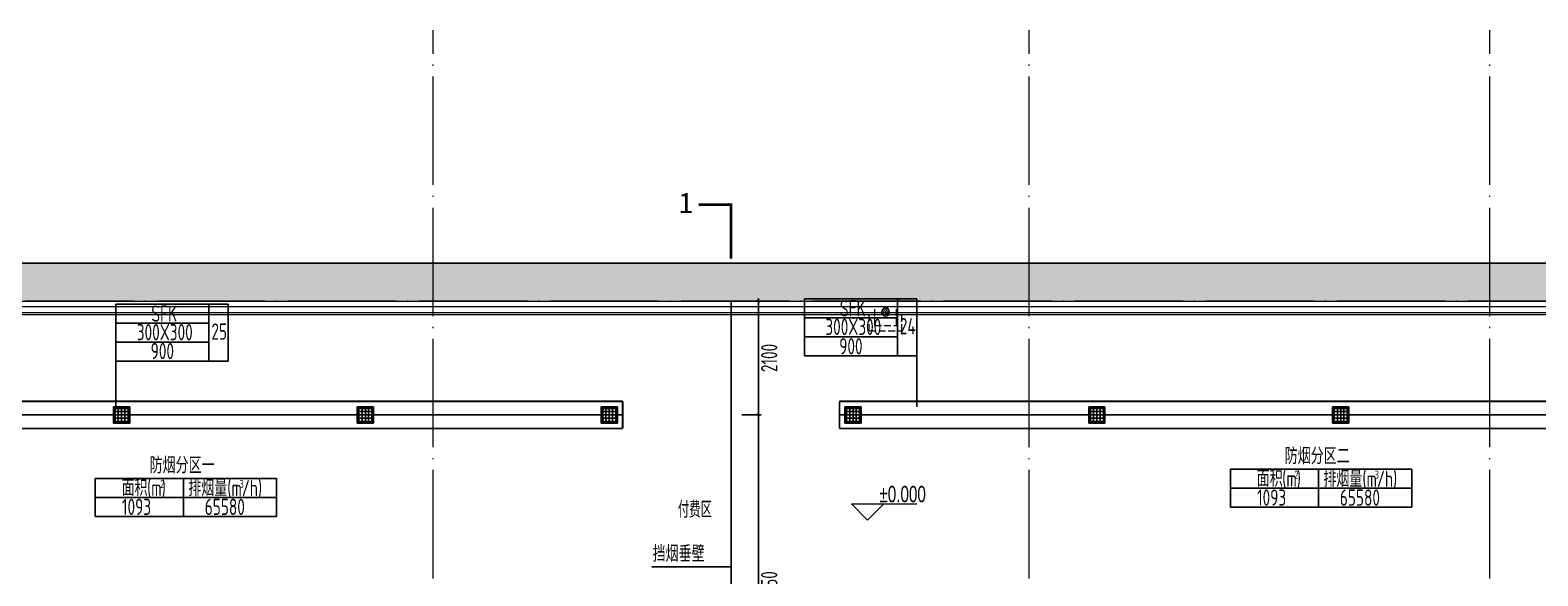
# Model space of a CAD drawing. Extents: x 4 to 13611208, y -605838 to 574722.
# Drawn here: x 13360960 to 13388786, y 199490 to 209560 of the extents above; entities that cross this region are included whole.
import ezdxf
from ezdxf.enums import TextEntityAlignment as Align

# ---------------------------------------------------------------- set-up
doc = ezdxf.new("R2010")
doc.units = 0
doc.header["$LTSCALE"] = 1000
doc.header["$MEASUREMENT"] = 0
for name, pattern in [('_虚线L', [0.375, 0.25, -0.125]), ('CENTER2', [28.575, 19.05, -3.175, 3.175, -3.175]), ('DASH', [0.35, 0.25, -0.1]), ('DOTE', [2.42, 2, -0.2, 0.02, -0.2])]:
    doc.linetypes.add(name, pattern=pattern)
for name, color, linetype in [('DIM_SYMB', 3, 'Continuous'), ('DUCT-D-P标注', 7, 'Continuous'), ('DUCT-D-S中心线', 5, 'CENTER2'), ('DUCT-D-S标注', 7, 'Continuous'), ('DUCT-D-S管', 130, 'Continuous'), ('DUCT-D-S风口', 7, 'Continuous'), ('PUB_TEXT', 8, 'Continuous')]:
    doc.layers.add(name, color=color, linetype=linetype)
doc.layers.add('pipe排水', color=8, linetype='Continuous', lineweight=5)
doc.layers.add('建筑底图', color=8, linetype='Continuous', lineweight=13)
doc.styles.add('C', font='HZTXT_E', dxfattribs={"width": 0.7, "bigfont": 'HZTXT'})
doc.styles.add('du', font='gbenor.shx', dxfattribs={"width": 0.8, "bigfont": 'hztxt.shx'})
doc.styles.add('RS9', font='gbenor.shx', dxfattribs={"width": 0.8, "height": 300, "bigfont": 'hztxt.shx'})
doc.styles.add('宋体', font='')
doc.styles.get('宋体').set_extended_font_data('SimSun')
doc.dimstyles.new('67', dxfattribs={"dimscale": 100, "dimtxt": 3, "dimasz": 0.5, "dimexe": 0.5, "dimexo": 2, "dimgap": 0.5, "dimtad": 2, "dimdec": 0, "dimrnd": 5, "dimzin": 0, "dimdsep": 46, "dimtxsty": 'du', "dimblk": 'ARCHTICK', "dimcen": 0, "dimdle": 0.5, "dimclrd": 256, "dimclre": 256, "dimclrt": 256, "dimazin": 0, "dimtfac": 1, "dimtdec": 0, "dimtix": 1, "dimtmove": 2, "dimatfit": 3, "dimfxl": 100, "dimtolj": 1, "dimtzin": 0, "dimlwd": -1, "dimlwe": -1, "dimarcsym": 0})

# ---------------------------------------------------------------- blocks, each defined once
blk = doc.blocks.new('地漏')
at = {"layer": 'pipe排水'}
h = blk.add_hatch(dxfattribs=at)
h.set_pattern_fill('ANSI31', color=8, scale=25, style=0)
h.set_pattern_definition([(45, (-444803.95, -349136.397), (-28.0633004, 28.0633004), [])])
h.paths.add_polyline_path([(100, 0, 1), (-100, 0, 1)])
blk.add_circle((0, 0), 100, dxfattribs=at)
blk = doc.blocks.new('_ArchTick')
at = {"color": 0, "linetype": 'ByBlock', "const_width": 0.4}
blk.add_lwpolyline([(-0.5, -0.5), (0.5, 0.5)], dxfattribs=at)
blk = doc.blocks.new('*D506')
at = {"layer": 'DUCT-D-S标注', "transparency": 16777216}
for p, q in [((13374097, 202460), (13374451, 202460)), ((13374401, 196060), (13374401, 202510)), ((13374097, 196110), (13374451, 196110))]:
    blk.add_line(p, q, dxfattribs=at)
at = {"layer": 'DUCT-D-S标注', "transparency": 16777216, "xscale": 50, "yscale": 50, "zscale": 50}
for p, rotation in [((13374401, 202460), 90), ((13374401, 196110), 270)]:
    blk.add_blockref('_ArchTick', p, dxfattribs=dict(at, rotation=rotation))
at = {"layer": 'DUCT-D-S标注', "transparency": 16777216, "insert": (13374601, 199285), "char_height": 300, "attachment_point": 5, "rotation": 90, "style": 'du'}
blk.add_mtext('\\A1;6350', dxfattribs=at)
blk = doc.blocks.new('*D507')
at = {"layer": 'DUCT-D-S标注', "transparency": 16777216}
for p, q in [((13374097, 204560), (13374451, 204560)), ((13374401, 202410), (13374401, 204610)), ((13374097, 202460), (13374451, 202460))]:
    blk.add_line(p, q, dxfattribs=at)
at = {"layer": 'DUCT-D-S标注', "transparency": 16777216, "xscale": 50, "yscale": 50, "zscale": 50}
for p, rotation in [((13374401, 204560), 90), ((13374401, 202460), 270)]:
    blk.add_blockref('_ArchTick', p, dxfattribs=dict(at, rotation=rotation))
at = {"layer": 'DUCT-D-S标注', "transparency": 16777216, "insert": (13374601, 203510), "char_height": 300, "attachment_point": 5, "rotation": 90, "style": 'du'}
blk.add_mtext('\\A1;2100', dxfattribs=at)
blk = doc.blocks.new('$风口$00000107')
for p, q in [((100, 100), (-100, 100)), ((-100, 100), (-88, 88)), ((-100, 100), (-100, -100)), ((88, 88), (-88, 88)), ((-88, 88), (-88, -88)), ((-88, 88), (-80, 80)), ((-80, 80), (80, 80)), ((-80, -80), (-80, 80)), ((80, 40), (-80, 40)), ((-40, 80), (-40, -80)), ((0, 80), (0, -80)), ((40, 80), (40, -80)), ((80, 80), (88, 88)), ((80, 80), (80, -80)), ((100, 100), (88, 88)), ((88, -88), (88, 88)), ((100, -100), (100, 100)), ((-100, -100), (-88, -88)), ((-100, -100), (100, -100)), ((-88, -88), (-80, -80)), ((88, -88), (-88, -88)), ((80, 0), (-80, 0)), ((80, -40), (-80, -40)), ((-80, -80), (80, -80)), ((80, -80), (88, -88)), ((100, -100), (88, -88))]:
    blk.add_line(p, q)

msp = doc.modelspace()

# ---------------------------------------------------------------- hatches: boundary and pattern name
at = {"layer": '建筑底图'}
h = msp.add_hatch(dxfattribs=at)
h.set_pattern_fill('钢筋混凝土', color=8, scale=100, style=0)
h.set_pattern_definition([(45, (793255.26, 8e-09), (-176.7766953, 176.7766953), []), (50, (793255.26, 8e-09), (717.260183, -62.752135), [75, -825]), (355, (793255.26, 8e-09), (-138.751334, 752.192134), [60, -660]), (100.4514, (793315, -5.2), (578.50938, 689.439542), [63.74019, -701.14211]), (46.1842, (793255.26, 200), (1067.24105, -165.519014), [112.5, -1237.5]), (96.6356, (793344.2, 186.2), (934.662706, 974.11787), [95.61029, -1051.713]), (351.1842, (793255.3, 200), (934.661945, 974.1186), [90, -990]), (21, (793355.26, 150), (596.907052, -402.61889), [75, -825]), (326, (793355.26, 150), (243.31533, 725.150045), [60, -660]), (71.4514, (793405, 116.45), (840.22263, 322.530497), [63.74019, -701.14211]), (37.5, (793255.26, 8e-09), (12.1598553, 332.893854), [0, -652, 0, -670, 0, -662.5]), (7.5, (793255.26, 8e-09), (263.069537, 394.411712), [0, -382, 0, -637, 0, -252.5]), (327.5, (793032.26, 8e-09), (533.822436, -22.554872), [0, -250, 0, -780, 0, -1035]), (317.5, (792932.26, 8e-09), (583.18617, 100.104982), [0, -325, 0, -518, 0, -735])])
h.paths.add_polyline_path([(13421897.4, 205459.5), (13421897.4, 204559.5), (13422497.4, 204559.5), (13422497.4, 204759.5), (13453297.4, 204759.5), (13453297.4, 205459.5)])
h.paths.add_polyline_path([(13333997.4, 206729.5), (13333397.4, 206729.5), (13333397.4, 204559.5), (13413397.4, 204559.5), (13413397.4, 205259.5), (13333997.4, 205259.5)])

# ---------------------------------------------------------------- linework, layer by layer
at = {"layer": 'DIM_SYMB', "const_width": 50}
msp.add_lwpolyline([(13373297.4, 206340.2), (13373897.4, 206340.2), (13373897.4, 205340.2)], dxfattribs=at)
at = {"layer": 'DUCT-D-P标注'}
for p, q in [((13362161.2, 201284.8), (13365509.8, 201284.8)), ((13362161.2, 201284.8), (13362161.2, 200584.8)), ((13363790.5, 201284.8), (13363790.5, 200584.8)), ((13365509.8, 201284.8), (13365509.8, 200584.8)), ((13383110.8, 201456), (13386459.4, 201456)), ((13383110.8, 201456), (13383110.8, 200756)), ((13384740.1, 201456), (13384740.1, 200756)), ((13386459.4, 201456), (13386459.4, 200756)), ((13362161.2, 200934.8), (13365509.8, 200934.8)), ((13383110.8, 201106), (13386459.4, 201106)), ((13383110.8, 200756), (13386459.4, 200756)), ((13362161.2, 200584.8), (13365509.8, 200584.8))]:
    msp.add_line(p, q, dxfattribs=at)
at = {"layer": 'DUCT-D-P标注', "color": 4, "linetype": '_虚线L', "const_width": 30}
msp.add_lwpolyline([(13373897.4, 204559.5), (13373897.4, 184859.5)], dxfattribs=at)
at = {"layer": 'DUCT-D-P标注'}
msp.add_lwpolyline([(13372431.6, 199658.5), (13373897.4, 199658.5)], dxfattribs=at)
at = {"layer": 'DUCT-D-S中心线'}
for p, q in [((13371897.4, 202459.5), (13355656, 202459.5)), ((13375897.4, 202459.5), (13391448.9, 202459.5))]:
    msp.add_line(p, q, dxfattribs=at)
at = {"layer": 'DUCT-D-S标注'}
for p, q in [((13377325.3, 204599.1, -1100), (13375250.3, 204599.1, -1100)), ((13375250.3, 204599.1, -1100), (13375250.3, 203549.1, -1100)), ((13376965.4, 204599.1, -1100), (13376965.4, 203549.1, -1100)), ((13377325.3, 204599.1, -1100), (13377325.3, 202609.5, -200)), ((13364617.5, 204500.1, -200), (13362542.4, 204500.1, -200)), ((13362542.4, 204500.1, -200), (13362542.4, 202609.5, -3000)), ((13364257.5, 204500.1, -200), (13364257.5, 203450.1, -200)), ((13364617.5, 204500.1, -200), (13364617.5, 203450.1, -200)), ((13376965.4, 204249.1, -1100), (13375250.3, 204249.1, -1100)), ((13364257.5, 204150.1, -200), (13362542.4, 204150.1, -200)), ((13364257.5, 203800.1, -200), (13362542.4, 203800.1, -200)), ((13376965.4, 203899.1, -1100), (13375250.3, 203899.1, -1100)), ((13364617.5, 203450.1, -200), (13362542.4, 203450.1, -200)), ((13377325.3, 203549.1, -1100), (13375250.3, 203549.1, -1100))]:
    msp.add_line(p, q, dxfattribs=at)
at = {"layer": 'DUCT-D-S管', "const_width": 35}
for points in [[(13371897.4, 202709.5), (13355656, 202709.5)], [(13371897.4, 202209.5), (13371897.4, 202709.5)], [(13391448.9, 202709.5), (13375897.4, 202709.5)], [(13375897.4, 202709.5), (13375897.4, 202209.5)], [(13355656, 202209.5), (13371897.4, 202209.5)], [(13375897.4, 202209.5), (13391448.9, 202209.5)]]:
    msp.add_lwpolyline(points, dxfattribs=at)
at = {"layer": '建筑底图', "linetype": 'DOTE'}
for p, q in [((13368397.4, 180083), (13368397.4, 209559.5)), ((13379397.4, 180083), (13379397.4, 209559.5)), ((13387897.4, 180083), (13387897.4, 209559.5))]:
    msp.add_line(p, q, dxfattribs=at)
at = {"layer": '建筑底图', "color": 8}
for p, q in [((13333997.4, 205259.5), (13413797.4, 205259.5)), ((13333397.4, 204559.5), (13414397.4, 204559.5)), ((13333187.4, 204349.5), (13414607.4, 204349.5)), ((13333297.4, 204459.5), (13414507.4, 204459.5))]:
    msp.add_line(p, q, dxfattribs=at)
at = {"layer": '建筑底图', "color": 8, "linetype": 'DOTE'}
msp.add_line((13474197.4, 204559.5), (13119297.4, 204559.5), dxfattribs=at)
at = {"layer": '建筑底图', "linetype": 'DASH', "ltscale": 0.5}
for p, q in [((13376447.4, 204009.5), (13376447.4, 204349.5)), ((13376547.4, 204109.5), (13376547.4, 204449.5)), ((13376947.4, 204109.5), (13376947.4, 204449.5)), ((13377047.4, 204009.5), (13377047.4, 204349.5)), ((13376447.4, 204009.5), (13377047.4, 204009.5)), ((13376547.4, 204109.5), (13376947.4, 204109.5))]:
    msp.add_line(p, q, dxfattribs=at)
at = {"layer": '建筑底图'}
for p, q in [((13376416.6, 200515.5), (13376116.6, 200815.5)), ((13376116.6, 200815.5), (13377322.6, 200815.5)), ((13376416.6, 200515.5), (13376716.6, 200815.5))]:
    msp.add_line(p, q, dxfattribs=at)
at = {"layer": '建筑底图', "color": 8}
for points in [[(13473697.4, 207859.5), (13459597.4, 207859.5), (13459597.4, 205459.5), (13421797.4, 205459.5), (13421797.4, 205259.5), (13333997.4, 205259.5)], [(13333147.4, 207229.5), (13333147.4, 204309.5), (13427497.4, 204309.5)]]:
    msp.add_lwpolyline(points, dxfattribs=at)

# ---------------------------------------------------------------- block references
at = {"layer": 'DUCT-D-S风口', "xscale": 1.5, "yscale": 1.5}
for p in [(13362647.4, 202459.5, 3500), (13367147.4, 202459.5, 3500), (13371647.4, 202459.5, 3500), (13376147.4, 202459.5, 3435), (13380647.4, 202459.5, 3435), (13385147.4, 202459.5, 3435)]:
    msp.add_blockref('$风口$00000107', p, dxfattribs=at)
at = {"layer": '建筑底图', "ltscale": 3.5, "xscale": -0.7499999999999998, "yscale": 0.7499999999999998, "zscale": 0.7499999999999998, "rotation": 180}
msp.add_blockref('地漏', (13376747.4, 204359.5), dxfattribs=at)

# ---------------------------------------------------------------- texts
at = {"layer": 'DUCT-D-P标注', "style": 'RS9', "width": 0.8}
for s, rotation, p in [('防烟分区二', 0.00377, (13384714.1, 201550.5)), ('防烟分区一', 0.00377, (13363764.4, 201379.4)), ('面积', 0.00377, (13383836.9, 201133.7)), ('(m)', 0.00377, (13384241.2, 201133.7)), ('面积', 0.00377, (13362887.2, 200962.5)), ('(m)', 0.00377, (13363291.6, 200962.5)), ('1093', 0.00377, (13362923.4, 200612.5)), ('65580', 0.00377, (13364552.7, 200612.5)), ('1093', 0.00377, (13383873, 200783.7)), ('65580', 0.00377, (13385502.3, 200783.7)), ('挡烟垂壁', 359.99623, (13372928.1, 199747.4))]:
    msp.add_text(s, height=300, rotation=rotation, dxfattribs=at).set_placement(p, align=Align.CENTER)
at = {"layer": 'DUCT-D-P标注', "attachment_point": 1, "rotation": 0.00377, "style": 'RS9'}
for s, insert, char_height in [('\\A1;排烟量(m/h)', (13384827.9, 201429), 300), ('\\A1;2', (13363362.1, 201259.5), 150), ('\\A1;排烟量(m/h)', (13363878.3, 201257.8), 300), ('\\A1;3', (13364824.4, 201259.5), 150), ('\\A1;2', (13384292.3, 201430.7), 150), ('\\A1;3', (13385774, 201430.7), 150)]:
    msp.add_mtext_dynamic_manual_height_columns(s, width=2720.717, gutter_width=17.5, heights=[0], dxfattribs=dict(at, insert=insert, char_height=char_height))
at = {"layer": 'DUCT-D-S标注', "style": 'RS9', "width": 0.8}
for s, p in [('SFK', (13376142.8, 204276.8, -1100)), ('SFK', (13363434.9, 204177.8, -200)), ('24', (13377157.5, 203946.4, -1100)), ('300X300', (13363444.3, 203835.3, -200)), ('25', (13364449.6, 203847.4, -200)), ('300X300', (13376152.2, 203934.3, -1100)), ('900', (13363400, 203487.5, -200)), ('900', (13376107.9, 203576.3, -1100))]:
    msp.add_text(s, height=300, rotation=0.00377, dxfattribs=at).set_placement(p, align=Align.CENTER)
at = {"layer": 'PUB_TEXT', "color": 0, "style": '宋体'}
msp.add_text('1', height=379.7, dxfattribs=at).set_placement((13372935, 206184.1))
at = {"layer": '建筑底图', "style": 'C', "width": 0.7}
for s, p in [('%%P0.000', (13376634.3, 200848.4)), ('付费区', (13372914, 200562.3, 0))]:
    msp.add_text(s, height=300, dxfattribs=at).set_placement(p)

# ---------------------------------------------------------------- dimensions: what is measured, and where the dimension line sits
at = {"layer": 'DUCT-D-S标注'}
for base, p1, p2, picture, middle in [((13374400.6, 204559.5), (13373896.8, 202459.5, 4300), (13373896.8, 204559.5, 4300), '*D507', (13374600.6, 203509.5)), ((13374400.6, 202459.5), (13373896.8, 196109.5, 4300), (13373896.8, 202459.5, 4300), '*D506', (13374600.6, 199284.5))]:
    dim = msp.add_linear_dim(base=base, p1=p1, p2=p2, angle=90, dimstyle='67', dxfattribs=at)
    dim.commit()
    dim.dimension.update_dxf_attribs({"geometry": picture, "text_midpoint": middle})

doc.saveas('drawing.dxf')
